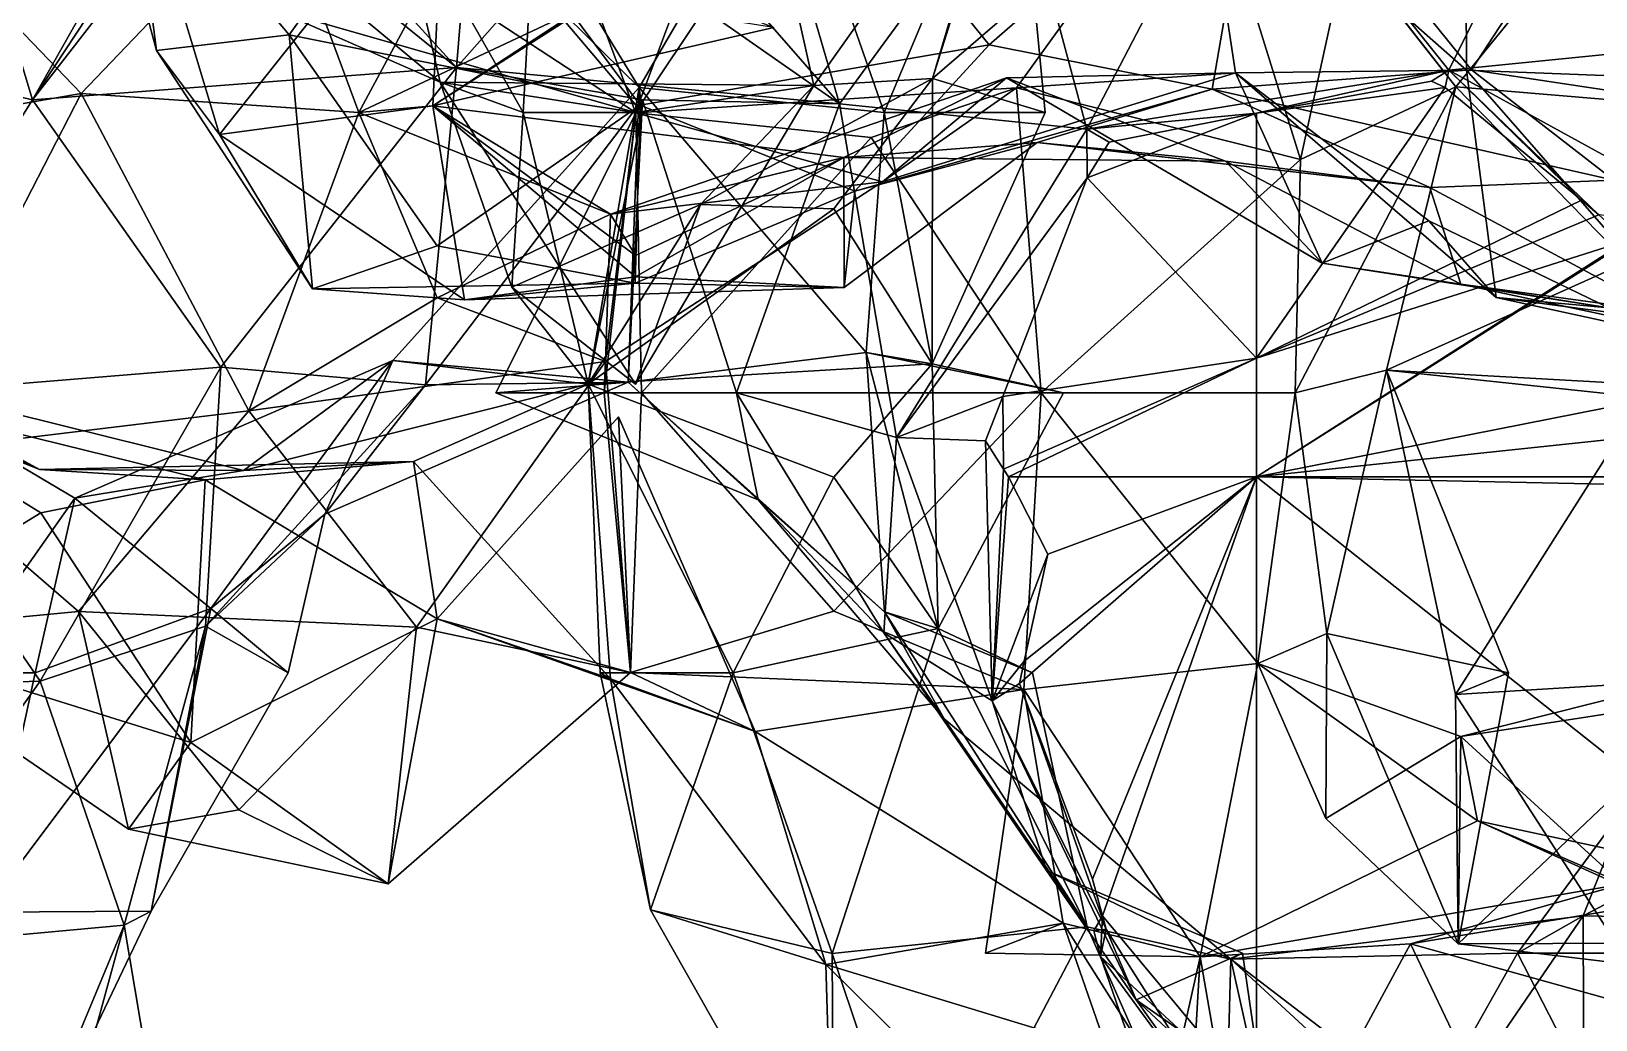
# Model space of a CAD drawing. Extents: x 290034 to 295698, y 4553723 to 4561693.
# Drawn here: x 294342.2 to 294441.6, y 4559116.5 to 4559179.3 of the extents above; entities that cross this region are included whole.
import ezdxf

# ---------------------------------------------------------------- set-up
doc = ezdxf.new("R2010")
doc.units = 0
doc.layers.add('Au_ppm_Pref_-_0_2', color=7, linetype='CONTINUOUS')

msp = doc.modelspace()

# ---------------------------------------------------------------- linework, layer by layer
at = {"layer": 'Au_ppm_Pref_-_0_2'}
for points in [[(294441.655, 4559195.844, 1922.17), (294432.217, 4559176.873, 1925.129), (294419.479, 4559192.826, 1922.326)], [(294432.217, 4559176.873, 1925.129), (294441.655, 4559195.844, 1922.17), (294446.412, 4559178.299, 1921.121)], [(294391.884, 4559175.899, 1883.461), (294387.875, 4559193.848, 1878.106), (294405.203, 4559194.711, 1883.494)], [(294399.418, 4559176.351, 1889.438), (294391.884, 4559175.899, 1883.461), (294405.203, 4559194.711, 1883.494)], [(294399.418, 4559176.351, 1889.438), (294405.203, 4559194.711, 1883.494), (294419.06, 4559193.281, 1888.729)], [(294345.755, 4559194.336, 1841.749), (294350.109, 4559178.126, 1847.13), (294358.549, 4559179.118, 1842.388)], [(294345.755, 4559194.336, 1841.749), (294348.338, 4559192.008, 1848.272), (294350.109, 4559178.126, 1847.13)], [(294345.755, 4559194.336, 1841.749), (294358.549, 4559179.118, 1842.388), (294367.875, 4559192.113, 1839.612)], [(294387.875, 4559193.848, 1878.106), (294380.551, 4559174.196, 1876.827), (294373.95, 4559192.008, 1874)], [(294391.884, 4559175.899, 1883.461), (294380.551, 4559174.196, 1876.827), (294387.875, 4559193.848, 1878.106)], [(294404.664, 4559194.058, 1894.531), (294390.175, 4559191.867, 1899.133), (294396.353, 4559174.19, 1896.153)], [(294392.278, 4559191.755, 1841.472), (294403.024, 4559178.481, 1843.907), (294420.252, 4559193.511, 1842.225)], [(294404.664, 4559194.058, 1894.531), (294396.353, 4559174.19, 1896.153), (294406.586, 4559174.19, 1894.645)], [(294406.586, 4559174.19, 1894.645), (294399.418, 4559176.351, 1889.438), (294404.664, 4559194.058, 1894.531)], [(294399.418, 4559176.351, 1889.438), (294419.06, 4559193.281, 1888.729), (294404.664, 4559194.058, 1894.531)], [(294403.024, 4559178.481, 1843.907), (294417.179, 4559175.669, 1847.659), (294420.252, 4559193.511, 1842.225)], [(294417.179, 4559175.669, 1847.659), (294433.658, 4559176.891, 1843.368), (294420.252, 4559193.511, 1842.225)], [(294420.252, 4559193.511, 1842.225), (294433.658, 4559176.891, 1843.368), (294442.908, 4559191.05, 1840.051)], [(294380.774, 4559175.773, 1900.557), (294370.283, 4559192.925, 1899.954), (294373.884, 4559182.577, 1894.645)], [(294390.175, 4559191.867, 1899.133), (294370.283, 4559192.925, 1899.954), (294380.774, 4559175.773, 1900.557)], [(294409.223, 4559173.118, 1923.967), (294404.703, 4559190.031, 1919.575), (294419.479, 4559192.826, 1922.326)], [(294409.223, 4559173.118, 1923.967), (294419.479, 4559192.826, 1922.326), (294432.217, 4559176.873, 1925.129)], [(294444.502, 4559190.384, 1889.354), (294419.06, 4559193.281, 1888.729), (294432.673, 4559175.819, 1888.249)], [(294432.673, 4559175.819, 1888.249), (294419.06, 4559193.281, 1888.729), (294425.755, 4559184.66, 1882.766)], [(294342.246, 4559174.995, 1916.584), (294327.56, 4559178.373, 1915.081), (294337.108, 4559192.008, 1915.125)], [(294342.246, 4559174.995, 1916.584), (294337.108, 4559192.008, 1915.125), (294351.888, 4559192.065, 1917.732)], [(294342.246, 4559174.995, 1916.584), (294351.888, 4559192.065, 1917.732), (294352.584, 4559190.706, 1917.899)], [(294350.109, 4559178.126, 1847.13), (294348.338, 4559192.008, 1848.272), (294354.124, 4559172.78, 1852.912)], [(294354.124, 4559172.78, 1852.912), (294348.338, 4559192.008, 1848.272), (294368.432, 4559190.833, 1852.605)], [(294358.549, 4559179.118, 1842.388), (294380.848, 4559174.651, 1841.16), (294367.875, 4559192.113, 1839.612)], [(294392.278, 4559191.755, 1841.472), (294367.875, 4559192.113, 1839.612), (294380.848, 4559174.651, 1841.16)], [(294380.551, 4559174.196, 1876.827), (294367.954, 4559182.452, 1873.641), (294373.95, 4559192.008, 1874)], [(294396.353, 4559174.19, 1896.153), (294390.175, 4559191.867, 1899.133), (294380.774, 4559175.773, 1900.557)], [(294403.024, 4559178.481, 1843.907), (294392.278, 4559191.755, 1841.472), (294380.848, 4559174.651, 1841.16)], [(294404.75, 4559175.745, 1877.139), (294422.802, 4559171.194, 1881.668), (294416.387, 4559191.851, 1877.038)], [(294404.75, 4559175.745, 1877.139), (294416.387, 4559191.851, 1877.038), (294418.682, 4559176.697, 1870.371)], [(294433.277, 4559192.008, 1881.669), (294433.351, 4559176.886, 1876.19), (294416.387, 4559191.851, 1877.038)], [(294425.755, 4559184.66, 1882.766), (294416.387, 4559191.851, 1877.038), (294422.802, 4559171.194, 1881.668)], [(294418.682, 4559176.697, 1870.371), (294416.387, 4559191.851, 1877.038), (294433.351, 4559176.886, 1876.19)], [(294433.277, 4559192.008, 1881.669), (294456.725, 4559192.314, 1882.46), (294445.885, 4559176.397, 1881.737)], [(294433.277, 4559192.008, 1881.669), (294445.885, 4559176.397, 1881.737), (294433.351, 4559176.886, 1876.19)], [(294330.841, 4559190.479, 1871.12), (294345.322, 4559175.389, 1869.503), (294357.718, 4559188.36, 1871.891)], [(294330.841, 4559190.479, 1871.12), (294330.985, 4559172.916, 1865.938), (294345.322, 4559175.389, 1869.503)], [(294353.636, 4559189.677, 1918.117), (294342.246, 4559174.995, 1916.584), (294352.584, 4559190.706, 1917.899)], [(294368.432, 4559190.833, 1852.605), (294367.666, 4559174.612, 1858.771), (294354.124, 4559172.78, 1852.912)], [(294380.553, 4559183.056, 1856.025), (294367.666, 4559174.612, 1858.771), (294368.432, 4559190.833, 1852.605)], [(294454.643, 4559173.976, 1887.673), (294444.502, 4559190.384, 1889.354), (294432.673, 4559175.819, 1888.249)], [(294433.658, 4559176.891, 1843.368), (294455.342, 4559173.639, 1840.759), (294442.908, 4559191.05, 1840.051)], [(294369.186, 4559177.055, 1918.027), (294342.246, 4559174.995, 1916.584), (294353.636, 4559189.677, 1918.117)], [(294365.287, 4559188.576, 1889.388), (294351.458, 4559189.979, 1883.057), (294368.13, 4559176.11, 1882.993)], [(294368.13, 4559176.11, 1882.993), (294351.458, 4559189.979, 1883.057), (294357.613, 4559180.736, 1877.944)], [(294357.588, 4559189.785, 1918.316), (294369.186, 4559177.055, 1918.027), (294353.636, 4559189.677, 1918.117)], [(294369.186, 4559177.055, 1918.027), (294357.588, 4559189.785, 1918.316), (294370, 4559187.102, 1919.415)], [(294389.109, 4559189.866, 1920.471), (294393.51, 4559174.736, 1917.962), (294382.799, 4559187.038, 1920.423)], [(294389.109, 4559189.866, 1920.471), (294404.703, 4559190.031, 1919.575), (294393.51, 4559174.736, 1917.962)], [(294409.223, 4559173.118, 1923.967), (294393.51, 4559174.736, 1917.962), (294404.703, 4559190.031, 1919.575)], [(294365.287, 4559188.576, 1889.388), (294373.407, 4559174.19, 1890.088), (294373.884, 4559182.577, 1894.645)], [(294365.287, 4559188.576, 1889.388), (294368.13, 4559176.11, 1882.993), (294373.407, 4559174.19, 1890.088)], [(294362.961, 4559174.19, 1865.818), (294357.718, 4559188.36, 1871.891), (294345.322, 4559175.389, 1869.503)], [(294357.718, 4559188.36, 1871.891), (294362.961, 4559174.19, 1865.818), (294370.399, 4559188.026, 1867.428)], [(294378.171, 4559181.32, 1863.695), (294370.399, 4559188.026, 1867.428), (294362.961, 4559174.19, 1865.818)], [(294377.203, 4559186.135, 1920.128), (294369.186, 4559177.055, 1918.027), (294370, 4559187.102, 1919.415)], [(294382.799, 4559187.038, 1920.423), (294393.51, 4559174.736, 1917.962), (294377.203, 4559186.135, 1920.128)], [(294393.51, 4559174.736, 1917.962), (294369.186, 4559177.055, 1918.027), (294377.203, 4559186.135, 1920.128)], [(294422.802, 4559171.194, 1881.668), (294432.673, 4559175.819, 1888.249), (294425.755, 4559184.66, 1882.766)], [(294380.551, 4559174.196, 1876.827), (294357.613, 4559180.736, 1877.944), (294367.954, 4559182.452, 1873.641)], [(294367.666, 4559174.612, 1858.771), (294380.553, 4559183.056, 1856.025), (294389.341, 4559179.581, 1859.009)], [(294380.966, 4559174.19, 1894.645), (294373.884, 4559182.577, 1894.645), (294373.407, 4559174.19, 1890.088)], [(294380.966, 4559174.19, 1894.645), (294380.774, 4559175.773, 1900.557), (294373.884, 4559182.577, 1894.645)], [(294368.13, 4559176.11, 1882.993), (294357.613, 4559180.736, 1877.944), (294380.551, 4559174.196, 1876.827)], [(294378.171, 4559181.32, 1863.695), (294362.961, 4559174.19, 1865.818), (294367.666, 4559174.612, 1858.771)], [(294378.171, 4559181.32, 1863.695), (294367.666, 4559174.612, 1858.771), (294389.341, 4559179.581, 1859.009)], [(294350.109, 4559178.126, 1847.13), (294360.024, 4559162.975, 1847.13), (294358.549, 4559179.118, 1842.388)], [(294360.024, 4559162.975, 1847.13), (294367.954, 4559165.707, 1844.302), (294358.549, 4559179.118, 1842.388)], [(294358.549, 4559179.118, 1842.388), (294367.954, 4559165.707, 1844.302), (294380.848, 4559174.651, 1841.16)], [(294394.48, 4559169.187, 1846.088), (294403.024, 4559178.481, 1843.907), (294380.848, 4559174.651, 1841.16)], [(294394.48, 4559169.187, 1846.088), (294417.179, 4559175.669, 1847.659), (294403.024, 4559178.481, 1843.907)], [(294342.246, 4559174.995, 1916.584), (294330.377, 4559156.043, 1918.417), (294327.56, 4559178.373, 1915.081)], [(294350.109, 4559178.126, 1847.13), (294354.124, 4559172.78, 1852.912), (294360.024, 4559162.975, 1847.13)], [(294446.412, 4559178.299, 1921.121), (294450.819, 4559166.653, 1924.341), (294432.217, 4559176.873, 1925.129)], [(294342.246, 4559174.995, 1916.584), (294369.186, 4559177.055, 1918.027), (294354.195, 4559158, 1917.312)], [(294369.186, 4559177.055, 1918.027), (294367.206, 4559156.866, 1912.195), (294354.195, 4559158, 1917.312)], [(294381, 4559174.984, 1912.447), (294367.206, 4559156.866, 1912.195), (294369.186, 4559177.055, 1918.027)], [(294381, 4559174.984, 1912.447), (294369.186, 4559177.055, 1918.027), (294393.51, 4559174.736, 1917.962)], [(294404.75, 4559175.745, 1877.139), (294418.682, 4559176.697, 1870.371), (294396.252, 4559169.776, 1870.985)], [(294396.252, 4559169.776, 1870.985), (294418.682, 4559176.697, 1870.371), (294404.114, 4559176.397, 1864.731)], [(294418.682, 4559176.697, 1870.371), (294424.173, 4559164.606, 1864.948), (294404.114, 4559176.397, 1864.731)], [(294409.223, 4559173.118, 1923.967), (294432.217, 4559176.873, 1925.129), (294420, 4559174.138, 1924.923)], [(294417.179, 4559175.669, 1847.659), (294442.711, 4559169.893, 1846.789), (294433.658, 4559176.891, 1843.368)], [(294418.682, 4559176.697, 1870.371), (294433.351, 4559176.886, 1876.19), (294435.226, 4559162.419, 1870.887)], [(294418.682, 4559176.697, 1870.371), (294430.95, 4559167.302, 1867.244), (294424.173, 4559164.606, 1864.948)], [(294418.682, 4559176.697, 1870.371), (294435.226, 4559162.419, 1870.887), (294430.95, 4559167.302, 1867.244)], [(294420, 4559174.138, 1924.923), (294432.217, 4559176.873, 1925.129), (294431.129, 4559176.168, 1925.368)], [(294432.217, 4559176.873, 1925.129), (294431.987, 4559175.775, 1925.474), (294431.129, 4559176.168, 1925.368)], [(294432.217, 4559176.873, 1925.129), (294440.652, 4559168.608, 1926.968), (294431.987, 4559175.775, 1925.474)], [(294432.217, 4559176.873, 1925.129), (294441.761, 4559167.69, 1927.16), (294440.652, 4559168.608, 1926.968)], [(294432.217, 4559176.873, 1925.129), (294450.819, 4559166.653, 1924.341), (294441.761, 4559167.69, 1927.16)], [(294445.885, 4559176.397, 1881.737), (294447.37, 4559160.841, 1876.024), (294433.351, 4559176.886, 1876.19)], [(294433.351, 4559176.886, 1876.19), (294447.37, 4559160.841, 1876.024), (294435.226, 4559162.419, 1870.887)], [(294433.658, 4559176.891, 1843.368), (294442.711, 4559169.893, 1846.789), (294455.342, 4559173.639, 1840.759)], [(294365.121, 4559158.418, 1899.991), (294380.091, 4559157.037, 1906.433), (294380.774, 4559175.773, 1900.557)], [(294380.774, 4559175.773, 1900.557), (294377.537, 4559156.915, 1893.798), (294365.121, 4559158.418, 1899.991)], [(294380.553, 4559156.91, 1882.945), (294372.692, 4559163.073, 1888.705), (294368.13, 4559176.11, 1882.993)], [(294380.553, 4559156.91, 1882.945), (294368.13, 4559176.11, 1882.993), (294391.884, 4559175.899, 1883.461)], [(294373.407, 4559174.19, 1890.088), (294368.13, 4559176.11, 1882.993), (294372.692, 4559163.073, 1888.705)], [(294391.884, 4559175.899, 1883.461), (294368.13, 4559176.11, 1882.993), (294380.551, 4559174.196, 1876.827)], [(294380.966, 4559174.19, 1894.645), (294377.537, 4559156.915, 1893.798), (294380.774, 4559175.773, 1900.557)], [(294378.952, 4559167.718, 1864.948), (294396.252, 4559169.776, 1870.985), (294404.114, 4559176.397, 1864.731)], [(294404.114, 4559176.397, 1864.731), (294393.795, 4559171.326, 1859.955), (294378.952, 4559167.718, 1864.948)], [(294395.197, 4559158.925, 1901.368), (294380.774, 4559175.773, 1900.557), (294380.091, 4559157.037, 1906.433)], [(294380.553, 4559156.91, 1882.945), (294391.884, 4559175.899, 1883.461), (294384.687, 4559168.344, 1888.705)], [(294380.565, 4559174.169, 1876.821), (294395.521, 4559172.591, 1881.116), (294404.75, 4559175.745, 1877.139)], [(294404.75, 4559175.745, 1877.139), (294396.252, 4559169.776, 1870.985), (294380.565, 4559174.169, 1876.821)], [(294396.353, 4559174.19, 1896.153), (294380.774, 4559175.773, 1900.557), (294395.197, 4559158.925, 1901.368)], [(294393.153, 4559168.059, 1892.601), (294384.687, 4559168.344, 1888.705), (294399.418, 4559176.351, 1889.438)], [(294399.418, 4559176.351, 1889.438), (294384.687, 4559168.344, 1888.705), (294391.884, 4559175.899, 1883.461)], [(294399.395, 4559158.205, 1895.242), (294393.153, 4559168.059, 1892.601), (294399.418, 4559176.351, 1889.438)], [(294404.114, 4559176.397, 1864.731), (294418.047, 4559171.082, 1858.926), (294393.795, 4559171.326, 1859.955)], [(294417.179, 4559175.669, 1847.659), (294394.48, 4559169.187, 1846.088), (294406.065, 4559172.286, 1852.965)], [(294404.75, 4559175.745, 1877.139), (294395.521, 4559172.591, 1881.116), (294406.321, 4559156.372, 1881.337)], [(294399.395, 4559158.205, 1895.242), (294399.418, 4559176.351, 1889.438), (294406.586, 4559174.19, 1894.645)], [(294404.114, 4559176.397, 1864.731), (294424.173, 4559164.606, 1864.948), (294418.047, 4559171.082, 1858.926)], [(294404.75, 4559175.745, 1877.139), (294406.321, 4559156.372, 1881.337), (294422.802, 4559171.194, 1881.668)], [(294406.065, 4559172.286, 1852.965), (294431.011, 4559169.415, 1852.895), (294417.179, 4559175.669, 1847.659)], [(294417.179, 4559175.669, 1847.659), (294431.011, 4559169.415, 1852.895), (294442.711, 4559169.893, 1846.789)], [(294420, 4559174.138, 1924.923), (294431.129, 4559176.168, 1925.368), (294431.987, 4559175.775, 1925.474)], [(294420, 4559158.563, 1926.968), (294420, 4559174.138, 1924.923), (294431.987, 4559175.775, 1925.474)], [(294440.652, 4559168.608, 1926.968), (294420, 4559158.563, 1926.968), (294431.987, 4559175.775, 1925.474)], [(294428.258, 4559157.794, 1894.355), (294432.673, 4559175.819, 1888.249), (294422.453, 4559156.372, 1888.232)], [(294432.673, 4559175.819, 1888.249), (294422.802, 4559171.194, 1881.668), (294422.453, 4559156.372, 1888.232)], [(294428.258, 4559157.794, 1894.355), (294443.549, 4559164.681, 1891.475), (294432.673, 4559175.819, 1888.249)], [(294454.643, 4559173.976, 1887.673), (294432.673, 4559175.819, 1888.249), (294443.549, 4559164.681, 1891.475)], [(294342.246, 4559174.995, 1916.584), (294354.195, 4559158, 1917.312), (294330.377, 4559156.043, 1918.417)], [(294330.985, 4559172.916, 1865.938), (294333.543, 4559152.5, 1869.477), (294345.322, 4559175.389, 1869.503)], [(294355.973, 4559155.228, 1869.565), (294345.322, 4559175.389, 1869.503), (294333.543, 4559152.5, 1869.477)], [(294362.961, 4559174.19, 1865.818), (294345.322, 4559175.389, 1869.503), (294355.973, 4559155.228, 1869.565)], [(294367.666, 4559174.612, 1858.771), (294369.678, 4559162.271, 1851.916), (294354.124, 4559172.78, 1852.912)], [(294362.961, 4559174.19, 1865.818), (294378.952, 4559167.718, 1864.948), (294367.666, 4559174.612, 1858.771)], [(294381, 4559174.984, 1912.447), (294380.091, 4559157.037, 1906.433), (294367.206, 4559156.866, 1912.195)], [(294378.952, 4559167.718, 1864.948), (294380.553, 4559165.086, 1861.913), (294367.666, 4559174.612, 1858.771)], [(294380.553, 4559165.086, 1861.913), (294393.795, 4559171.326, 1859.955), (294367.666, 4559174.612, 1858.771)], [(294369.678, 4559162.271, 1851.916), (294367.666, 4559174.612, 1858.771), (294380.553, 4559163.745, 1856.551)], [(294367.666, 4559174.612, 1858.771), (294393.795, 4559171.326, 1859.955), (294380.553, 4559163.745, 1856.551)], [(294380.529, 4559163.331, 1847.747), (294380.848, 4559174.651, 1841.16), (294367.954, 4559165.707, 1844.302)], [(294381, 4559174.984, 1912.447), (294386.976, 4559156.372, 1917.045), (294371.683, 4559156.372, 1912.463)], [(294381, 4559174.984, 1912.447), (294371.683, 4559156.372, 1912.463), (294380.091, 4559157.037, 1906.433)], [(294380.529, 4559163.331, 1847.747), (294394.48, 4559169.187, 1846.088), (294380.848, 4559174.651, 1841.16)], [(294381, 4559174.984, 1912.447), (294393.51, 4559174.736, 1917.962), (294386.976, 4559156.372, 1917.045)], [(294397.134, 4559153.53, 1924.084), (294386.976, 4559156.372, 1917.045), (294393.51, 4559174.736, 1917.962)], [(294409.223, 4559173.118, 1923.967), (294397.134, 4559153.53, 1924.084), (294393.51, 4559174.736, 1917.962)], [(294367.954, 4559162.397, 1866.956), (294362.961, 4559174.19, 1865.818), (294355.973, 4559155.228, 1869.565)], [(294362.961, 4559174.19, 1865.818), (294367.954, 4559162.397, 1866.956), (294378.952, 4559167.718, 1864.948)], [(294377.537, 4559156.915, 1893.798), (294373.407, 4559174.19, 1890.088), (294372.692, 4559163.073, 1888.705)], [(294380.966, 4559174.19, 1894.645), (294373.407, 4559174.19, 1890.088), (294377.537, 4559156.915, 1893.798)], [(294380.925, 4559156.372, 1882.591), (294380.565, 4559174.169, 1876.821), (294378.558, 4559156.372, 1876.827)], [(294378.558, 4559156.372, 1876.827), (294380.565, 4559174.169, 1876.821), (294378.645, 4559158.347, 1870.777)], [(294378.645, 4559158.347, 1870.777), (294380.565, 4559174.169, 1876.821), (294396.252, 4559169.776, 1870.985)], [(294380.925, 4559156.372, 1882.591), (294395.521, 4559172.591, 1881.116), (294380.565, 4559174.169, 1876.821)], [(294396.353, 4559174.19, 1896.153), (294395.197, 4559158.925, 1901.368), (294399.395, 4559158.205, 1895.242)], [(294406.586, 4559174.19, 1894.645), (294396.353, 4559174.19, 1896.153), (294399.395, 4559158.205, 1895.242)], [(294410.654, 4559172.296, 1924.627), (294409.223, 4559173.118, 1923.967), (294420, 4559174.138, 1924.923)], [(294420, 4559174.138, 1924.923), (294409.248, 4559170.039, 1924.842), (294410.654, 4559172.296, 1924.627)], [(294420, 4559158.563, 1926.968), (294409.248, 4559170.039, 1924.842), (294420, 4559174.138, 1924.923)], [(294369.678, 4559162.271, 1851.916), (294360.024, 4559162.975, 1847.13), (294354.124, 4559172.78, 1852.912)], [(294380.925, 4559156.372, 1882.591), (294406.321, 4559156.372, 1881.337), (294395.521, 4559172.591, 1881.116)], [(294409.223, 4559173.118, 1923.967), (294409.248, 4559170.039, 1924.842), (294397.134, 4559153.53, 1924.084)], [(294409.248, 4559170.039, 1924.842), (294409.223, 4559173.118, 1923.967), (294410.654, 4559172.296, 1924.627)], [(294393.8, 4559163.059, 1853.185), (294393.795, 4559171.326, 1859.955), (294406.065, 4559172.286, 1852.965)], [(294418.047, 4559171.082, 1858.926), (294406.065, 4559172.286, 1852.965), (294393.795, 4559171.326, 1859.955)], [(294393.8, 4559163.059, 1853.185), (294406.065, 4559172.286, 1852.965), (294394.48, 4559169.187, 1846.088)], [(294418.047, 4559171.082, 1858.926), (294431.011, 4559169.415, 1852.895), (294406.065, 4559172.286, 1852.965)], [(294380.553, 4559165.086, 1861.913), (294378.952, 4559167.718, 1864.948), (294393.795, 4559171.326, 1859.955)], [(294393.8, 4559163.059, 1853.185), (294380.553, 4559163.745, 1856.551), (294393.795, 4559171.326, 1859.955)], [(294422.453, 4559156.372, 1888.232), (294422.802, 4559171.194, 1881.668), (294406.321, 4559156.372, 1881.337)], [(294424.173, 4559164.606, 1864.948), (294432.994, 4559163.267, 1860.343), (294418.047, 4559171.082, 1858.926)], [(294432.994, 4559163.267, 1860.343), (294431.011, 4559169.415, 1852.895), (294418.047, 4559171.082, 1858.926)], [(294378.645, 4559158.347, 1870.777), (294396.252, 4559169.776, 1870.985), (294378.952, 4559167.718, 1864.948)], [(294397.134, 4559153.53, 1924.084), (294409.248, 4559170.039, 1924.842), (294403.887, 4559156.132, 1926.36)], [(294403.887, 4559156.132, 1926.36), (294409.248, 4559170.039, 1924.842), (294420, 4559158.563, 1926.968)], [(294445.728, 4559161.526, 1853.76), (294442.711, 4559169.893, 1846.789), (294431.011, 4559169.415, 1852.895)], [(294393.8, 4559163.059, 1853.185), (294394.48, 4559169.187, 1846.088), (294380.529, 4559163.331, 1847.747)], [(294440.652, 4559168.608, 1926.968), (294441.761, 4559167.69, 1927.16), (294420, 4559158.563, 1926.968)], [(294432.994, 4559163.267, 1860.343), (294445.728, 4559161.526, 1853.76), (294431.011, 4559169.415, 1852.895)], [(294378.952, 4559167.718, 1864.948), (294367.954, 4559162.397, 1866.956), (294378.645, 4559158.347, 1870.777)], [(294380.553, 4559156.91, 1882.945), (294384.687, 4559168.344, 1888.705), (294372.692, 4559163.073, 1888.705)], [(294377.537, 4559156.915, 1893.798), (294372.692, 4559163.073, 1888.705), (294384.687, 4559168.344, 1888.705)], [(294393.153, 4559168.059, 1892.601), (294377.537, 4559156.915, 1893.798), (294384.687, 4559168.344, 1888.705)], [(294393.153, 4559168.059, 1892.601), (294399.395, 4559158.205, 1895.242), (294377.537, 4559156.915, 1893.798)], [(294441.761, 4559167.69, 1927.16), (294443.566, 4559166.038, 1927.492), (294420, 4559158.563, 1926.968)], [(294442.388, 4559161.763, 1864.764), (294424.173, 4559164.606, 1864.948), (294430.95, 4559167.302, 1867.244)], [(294442.388, 4559161.763, 1864.764), (294430.95, 4559167.302, 1867.244), (294435.226, 4559162.419, 1870.887)], [(294380.529, 4559163.331, 1847.747), (294367.954, 4559165.707, 1844.302), (294360.024, 4559162.975, 1847.13)], [(294443.566, 4559166.038, 1927.492), (294420, 4559151.021, 1927.959), (294420, 4559158.563, 1926.968)], [(294443.631, 4559165.977, 1927.504), (294420, 4559151.021, 1927.959), (294443.566, 4559166.038, 1927.492)], [(294452.278, 4559157.406, 1929.192), (294420, 4559151.021, 1927.959), (294443.631, 4559165.977, 1927.504)], [(294424.173, 4559164.606, 1864.948), (294442.388, 4559161.763, 1864.764), (294432.994, 4559163.267, 1860.343)], [(294428.258, 4559157.794, 1894.355), (294456.336, 4559156.238, 1894.549), (294443.549, 4559164.681, 1891.475)], [(294393.8, 4559163.059, 1853.185), (294369.678, 4559162.271, 1851.916), (294380.553, 4559163.745, 1856.551)], [(294369.678, 4559162.271, 1851.916), (294380.529, 4559163.331, 1847.747), (294360.024, 4559162.975, 1847.13)], [(294393.8, 4559163.059, 1853.185), (294380.529, 4559163.331, 1847.747), (294369.678, 4559162.271, 1851.916)], [(294458.176, 4559157.889, 1859.13), (294432.994, 4559163.267, 1860.343), (294442.388, 4559161.763, 1864.764)], [(294458.176, 4559157.889, 1859.13), (294445.728, 4559161.526, 1853.76), (294432.994, 4559163.267, 1860.343)], [(294378.645, 4559158.347, 1870.777), (294367.954, 4559162.397, 1866.956), (294355.973, 4559155.228, 1869.565)], [(294456.735, 4559157.745, 1871.058), (294435.226, 4559162.419, 1870.887), (294447.37, 4559160.841, 1876.024)], [(294456.735, 4559157.745, 1871.058), (294442.388, 4559161.763, 1864.764), (294435.226, 4559162.419, 1870.887)], [(294332.068, 4559157.282, 1894.727), (294342.678, 4559151.494, 1888.516), (294322.949, 4559160.719, 1887.82)], [(294322.949, 4559160.719, 1887.82), (294342.678, 4559151.494, 1888.516), (294330.239, 4559156.485, 1882.754)], [(294396.368, 4559142.441, 1908.124), (294395.197, 4559158.925, 1901.368), (294380.091, 4559157.037, 1906.433)], [(294396.368, 4559142.441, 1908.124), (294399.777, 4559141.373, 1901.327), (294395.197, 4559158.925, 1901.368)], [(294395.197, 4559158.925, 1901.368), (294399.777, 4559141.373, 1901.327), (294407.736, 4559156.372, 1900.584)], [(294399.395, 4559158.205, 1895.242), (294395.197, 4559158.925, 1901.368), (294407.736, 4559156.372, 1900.584)], [(294403.939, 4559151.519, 1926.968), (294403.887, 4559156.132, 1926.36), (294420, 4559158.563, 1926.968)], [(294403.939, 4559151.519, 1926.968), (294420, 4559158.563, 1926.968), (294404.257, 4559151.021, 1927.052)], [(294420, 4559151.021, 1927.959), (294404.257, 4559151.021, 1927.052), (294420, 4559158.563, 1926.968)], [(294342.721, 4559138.032, 1918.119), (294330.377, 4559156.043, 1918.417), (294354.195, 4559158, 1917.312)], [(294353.224, 4559141.536, 1911.393), (294342.721, 4559138.032, 1918.119), (294354.195, 4559158, 1917.312)], [(294344.929, 4559149.675, 1899.376), (294353.577, 4559142.651, 1902.787), (294365.121, 4559158.418, 1899.991)], [(294365.121, 4559158.418, 1899.991), (294355.647, 4559151.434, 1894.461), (294344.929, 4559149.675, 1899.376)], [(294367.206, 4559156.866, 1912.195), (294353.224, 4559141.536, 1911.393), (294354.195, 4559158, 1917.312)], [(294360.821, 4559148.641, 1906.523), (294365.121, 4559158.418, 1899.991), (294353.577, 4559142.651, 1902.787)], [(294365.121, 4559158.418, 1899.991), (294377.537, 4559156.915, 1893.798), (294355.647, 4559151.434, 1894.461)], [(294355.973, 4559155.228, 1869.565), (294366.642, 4559141.475, 1872.48), (294378.645, 4559158.347, 1870.777)], [(294360.821, 4559148.641, 1906.523), (294380.091, 4559157.037, 1906.433), (294365.121, 4559158.418, 1899.991)], [(294366.642, 4559141.475, 1872.48), (294380.234, 4559138.586, 1876.605), (294378.645, 4559158.347, 1870.777)], [(294377.537, 4559156.915, 1893.798), (294399.395, 4559158.205, 1895.242), (294393.153, 4559151.006, 1898.795)], [(294378.558, 4559156.372, 1876.827), (294378.645, 4559158.347, 1870.777), (294380.234, 4559138.586, 1876.605)], [(294399.395, 4559158.205, 1895.242), (294399.777, 4559141.373, 1901.327), (294393.153, 4559151.006, 1898.795)], [(294399.395, 4559158.205, 1895.242), (294407.736, 4559156.372, 1900.584), (294399.777, 4559141.373, 1901.327)], [(294428.258, 4559157.794, 1894.355), (294422.453, 4559156.372, 1888.232), (294424.477, 4559141.067, 1889.458)], [(294428.258, 4559157.794, 1894.355), (294424.477, 4559141.067, 1889.458), (294436.008, 4559138.554, 1894.645)], [(294428.258, 4559157.794, 1894.355), (294436.008, 4559138.554, 1894.645), (294432.645, 4559137.193, 1900.399)], [(294428.258, 4559157.794, 1894.355), (294444.611, 4559156.066, 1900.256), (294456.336, 4559156.238, 1894.549)], [(294432.645, 4559137.193, 1900.399), (294444.611, 4559156.066, 1900.256), (294428.258, 4559157.794, 1894.355)], [(294337.11, 4559138.554, 1897.306), (294344.929, 4559149.675, 1899.376), (294332.068, 4559157.282, 1894.727)], [(294344.929, 4559149.675, 1899.376), (294355.647, 4559151.434, 1894.461), (294332.068, 4559157.282, 1894.727)], [(294355.647, 4559151.434, 1894.461), (294342.678, 4559151.494, 1888.516), (294332.068, 4559157.282, 1894.727)], [(294367.206, 4559156.866, 1912.195), (294360.821, 4559148.641, 1906.523), (294353.224, 4559141.536, 1911.393)], [(294377.537, 4559156.915, 1893.798), (294366.45, 4559152.008, 1889.451), (294355.647, 4559151.434, 1894.461)], [(294367.206, 4559156.866, 1912.195), (294380.091, 4559157.037, 1906.433), (294360.821, 4559148.641, 1906.523)], [(294377.537, 4559156.915, 1893.798), (294378.962, 4559138.18, 1888.981), (294366.45, 4559152.008, 1889.451)], [(294371.683, 4559156.372, 1912.463), (294388.342, 4559149.569, 1912.463), (294380.091, 4559157.037, 1906.433)], [(294393.153, 4559151.006, 1898.795), (294386.76, 4559138.554, 1897.658), (294377.537, 4559156.915, 1893.798)], [(294386.76, 4559138.554, 1897.658), (294378.313, 4559138.554, 1894.645), (294377.537, 4559156.915, 1893.798)], [(294377.537, 4559156.915, 1893.798), (294378.313, 4559138.554, 1894.645), (294378.962, 4559138.18, 1888.981)], [(294396.368, 4559142.441, 1908.124), (294380.091, 4559157.037, 1906.433), (294388.342, 4559149.569, 1912.463)], [(294453.894, 4559154.597, 1929.667), (294420, 4559151.021, 1927.959), (294452.278, 4559157.406, 1929.192)], [(294317.556, 4559137.275, 1917.667), (294330.377, 4559156.043, 1918.417), (294342.721, 4559138.032, 1918.119)], [(294330.199, 4559141.045, 1876.292), (294330.239, 4559156.485, 1882.754), (294342.756, 4559148.724, 1879.376)], [(294342.678, 4559151.494, 1888.516), (294353.207, 4559150.827, 1883.602), (294330.239, 4559156.485, 1882.754)], [(294330.239, 4559156.485, 1882.754), (294353.207, 4559150.827, 1883.602), (294342.756, 4559148.724, 1879.376)], [(294386.976, 4559156.372, 1917.045), (294388.342, 4559149.569, 1912.463), (294371.683, 4559156.372, 1912.463)], [(294380.925, 4559156.372, 1882.591), (294378.558, 4559156.372, 1876.827), (294380.234, 4559138.586, 1876.605)], [(294380.925, 4559156.372, 1882.591), (294380.234, 4559138.586, 1876.605), (294393.153, 4559142.476, 1881.459)], [(294380.925, 4559156.372, 1882.591), (294393.153, 4559142.476, 1881.459), (294406.321, 4559156.372, 1881.337)], [(294396.338, 4559141.112, 1917.154), (294386.976, 4559156.372, 1917.045), (294397.134, 4559153.53, 1924.084)], [(294396.338, 4559141.112, 1917.154), (294388.342, 4559149.569, 1912.463), (294386.976, 4559156.372, 1917.045)], [(294406.321, 4559156.372, 1881.337), (294393.153, 4559142.476, 1881.459), (294405.227, 4559137.496, 1876.854)], [(294397.134, 4559153.53, 1924.084), (294403.887, 4559156.132, 1926.36), (294402.798, 4559153.307, 1926.668)], [(294403.939, 4559151.519, 1926.968), (294402.798, 4559153.307, 1926.668), (294403.887, 4559156.132, 1926.36)], [(294406.321, 4559156.372, 1881.337), (294405.227, 4559137.496, 1876.854), (294420.092, 4559139.154, 1883.028)], [(294422.453, 4559156.372, 1888.232), (294406.321, 4559156.372, 1881.337), (294420.092, 4559139.154, 1883.028)], [(294424.477, 4559141.067, 1889.458), (294422.453, 4559156.372, 1888.232), (294420.092, 4559139.154, 1883.028)], [(294455.086, 4559138.554, 1901.82), (294444.611, 4559156.066, 1900.256), (294432.645, 4559137.193, 1900.399)], [(294355.973, 4559155.228, 1869.565), (294333.543, 4559152.5, 1869.477), (294345.168, 4559142.462, 1873.327)], [(294366.642, 4559141.475, 1872.48), (294355.973, 4559155.228, 1869.565), (294345.168, 4559142.462, 1873.327)], [(294379.468, 4559154.838, 1882.766), (294367.956, 4559141.998, 1883.184), (294388.149, 4559134.826, 1882.035)], [(294379.468, 4559154.838, 1882.766), (294380.234, 4559138.586, 1876.605), (294367.956, 4559141.998, 1883.184)], [(294379.468, 4559154.838, 1882.766), (294388.149, 4559134.826, 1882.035), (294380.234, 4559138.586, 1876.605)], [(294456.692, 4559151.021, 1930.319), (294420, 4559151.021, 1927.959), (294453.894, 4559154.597, 1929.667)], [(294403.213, 4559136.782, 1924.77), (294396.338, 4559141.112, 1917.154), (294397.134, 4559153.53, 1924.084)], [(294397.134, 4559153.53, 1924.084), (294402.798, 4559153.307, 1926.668), (294403.213, 4559136.782, 1924.77)], [(294403.213, 4559136.782, 1924.77), (294402.798, 4559153.307, 1926.668), (294403.939, 4559151.519, 1926.968)], [(294330.199, 4559141.045, 1876.292), (294345.168, 4559142.462, 1873.327), (294333.543, 4559152.5, 1869.477)], [(294355.647, 4559151.434, 1894.461), (294366.45, 4559152.008, 1889.451), (294342.678, 4559151.494, 1888.516)], [(294366.45, 4559152.008, 1889.451), (294353.207, 4559150.827, 1883.602), (294342.678, 4559151.494, 1888.516)], [(294353.207, 4559150.827, 1883.602), (294366.45, 4559152.008, 1889.451), (294367.956, 4559141.998, 1883.184)], [(294366.45, 4559152.008, 1889.451), (294378.962, 4559138.18, 1888.981), (294367.956, 4559141.998, 1883.184)], [(294353.207, 4559150.827, 1883.602), (294352.291, 4559134.14, 1879.742), (294342.756, 4559148.724, 1879.376)], [(294367.956, 4559141.998, 1883.184), (294352.291, 4559134.14, 1879.742), (294353.207, 4559150.827, 1883.602)], [(294393.153, 4559151.006, 1898.795), (294399.777, 4559141.373, 1901.327), (294386.76, 4559138.554, 1897.658)], [(294403.213, 4559136.782, 1924.77), (294403.939, 4559151.519, 1926.968), (294404.257, 4559151.021, 1927.052)], [(294404.257, 4559151.021, 1927.052), (294406.755, 4559146.111, 1927.583), (294403.213, 4559136.782, 1924.77)], [(294420, 4559151.021, 1927.959), (294406.755, 4559146.111, 1927.583), (294404.257, 4559151.021, 1927.052)], [(294405.236, 4559139.302, 1928.033), (294420, 4559151.021, 1927.959), (294404.938, 4559137.877, 1928.175)], [(294404.938, 4559137.877, 1928.175), (294420, 4559151.021, 1927.959), (294409.582, 4559125.439, 1930.054)], [(294420, 4559151.021, 1927.959), (294405.236, 4559139.302, 1928.033), (294406.755, 4559146.111, 1927.583)], [(294409.582, 4559125.439, 1930.054), (294420, 4559151.021, 1927.959), (294410.226, 4559123.12, 1930.385)], [(294410.226, 4559123.12, 1930.385), (294420, 4559151.021, 1927.959), (294420, 4559111.336, 1932.642)], [(294456.692, 4559151.021, 1930.319), (294457.341, 4559150.24, 1930.427), (294420, 4559151.021, 1927.959)], [(294457.341, 4559150.24, 1930.427), (294470, 4559111.336, 1934.498), (294420, 4559151.021, 1927.959)], [(294470, 4559111.336, 1934.498), (294420, 4559111.336, 1932.642), (294420, 4559151.021, 1927.959)], [(294337.11, 4559138.554, 1897.306), (294342.406, 4559138.554, 1900.584), (294344.929, 4559149.675, 1899.376)], [(294353.577, 4559142.651, 1902.787), (294344.929, 4559149.675, 1899.376), (294342.406, 4559138.554, 1900.584)], [(294330.199, 4559141.045, 1876.292), (294342.756, 4559148.724, 1879.376), (294352.291, 4559134.14, 1879.742)], [(294360.821, 4559148.641, 1906.523), (294358.481, 4559138.554, 1906.523), (294353.224, 4559141.536, 1911.393)], [(294358.481, 4559138.554, 1906.523), (294360.821, 4559148.641, 1906.523), (294353.577, 4559142.651, 1902.787)], [(294396.338, 4559141.112, 1917.154), (294400.169, 4559135.646, 1912.463), (294388.342, 4559149.569, 1912.463)], [(294396.368, 4559142.441, 1908.124), (294388.342, 4559149.569, 1912.463), (294400.169, 4559135.646, 1912.463)], [(294403.213, 4559136.782, 1924.77), (294406.755, 4559146.111, 1927.583), (294405.236, 4559139.302, 1928.033)], [(294330.199, 4559141.045, 1876.292), (294348.34, 4559128.634, 1876.827), (294345.168, 4559142.462, 1873.327)], [(294349.771, 4559123.419, 1906.523), (294353.577, 4559142.651, 1902.787), (294339.1, 4559123.352, 1901.151)], [(294339.1, 4559123.352, 1901.151), (294353.577, 4559142.651, 1902.787), (294342.406, 4559138.554, 1900.584)], [(294366.642, 4559141.475, 1872.48), (294345.168, 4559142.462, 1873.327), (294355.355, 4559129.848, 1873.925)], [(294348.34, 4559128.634, 1876.827), (294355.355, 4559129.848, 1873.925), (294345.168, 4559142.462, 1873.327)], [(294358.481, 4559138.554, 1906.523), (294353.577, 4559142.651, 1902.787), (294349.771, 4559123.419, 1906.523)], [(294367.956, 4559141.998, 1883.184), (294364.828, 4559125.158, 1876.827), (294352.291, 4559134.14, 1879.742)], [(294367.956, 4559141.998, 1883.184), (294380.234, 4559138.586, 1876.605), (294364.828, 4559125.158, 1876.827)], [(294367.956, 4559141.998, 1883.184), (294378.962, 4559138.18, 1888.981), (294388.149, 4559134.826, 1882.035)], [(294393.153, 4559142.476, 1881.459), (294380.234, 4559138.586, 1876.605), (294405.227, 4559137.496, 1876.854)], [(294396.368, 4559142.441, 1908.124), (294400.169, 4559135.646, 1912.463), (294409.254, 4559122.417, 1905.503)], [(294405.771, 4559138.554, 1906.523), (294396.368, 4559142.441, 1908.124), (294409.254, 4559122.417, 1905.503)], [(294405.771, 4559138.554, 1906.523), (294399.777, 4559141.373, 1901.327), (294396.368, 4559142.441, 1908.124)], [(294330.199, 4559141.045, 1876.292), (294352.291, 4559134.14, 1879.742), (294348.34, 4559128.634, 1876.827)], [(294353.224, 4559141.536, 1911.393), (294348.056, 4559122.521, 1912.477), (294342.721, 4559138.032, 1918.119)], [(294353.224, 4559141.536, 1911.393), (294349.771, 4559123.419, 1906.523), (294348.056, 4559122.521, 1912.477)], [(294358.481, 4559138.554, 1906.523), (294349.771, 4559123.419, 1906.523), (294353.224, 4559141.536, 1911.393)], [(294366.642, 4559141.475, 1872.48), (294355.355, 4559129.848, 1873.925), (294364.828, 4559125.158, 1876.827)], [(294366.642, 4559141.475, 1872.48), (294364.828, 4559125.158, 1876.827), (294380.234, 4559138.586, 1876.605)], [(294393.038, 4559120.725, 1900.565), (294386.76, 4559138.554, 1897.658), (294399.777, 4559141.373, 1901.327)], [(294399.777, 4559141.373, 1901.327), (294409.254, 4559122.417, 1905.503), (294393.038, 4559120.725, 1900.565)], [(294396.338, 4559141.112, 1917.154), (294403.213, 4559136.782, 1924.77), (294406.673, 4559126.006, 1917.079)], [(294396.338, 4559141.112, 1917.154), (294406.673, 4559126.006, 1917.079), (294400.169, 4559135.646, 1912.463)], [(294399.777, 4559141.373, 1901.327), (294405.771, 4559138.554, 1906.523), (294409.254, 4559122.417, 1905.503)], [(294424.477, 4559141.067, 1889.458), (294420.092, 4559139.154, 1883.028), (294424.408, 4559129.302, 1888.705)], [(294424.477, 4559141.067, 1889.458), (294424.408, 4559129.302, 1888.705), (294432.826, 4559121.325, 1895.333)], [(294436.008, 4559138.554, 1894.645), (294424.477, 4559141.067, 1889.458), (294432.826, 4559121.325, 1895.333)], [(294404.938, 4559137.877, 1928.175), (294403.213, 4559136.782, 1924.77), (294405.236, 4559139.302, 1928.033)], [(294420.092, 4559139.154, 1883.028), (294405.227, 4559137.496, 1876.854), (294416.426, 4559120.503, 1875.997)], [(294420.092, 4559139.154, 1883.028), (294416.426, 4559120.503, 1875.997), (294434.057, 4559129.159, 1881.423)], [(294424.408, 4559129.302, 1888.705), (294420.092, 4559139.154, 1883.028), (294432.997, 4559134.51, 1888.322)], [(294432.997, 4559134.51, 1888.322), (294420.092, 4559139.154, 1883.028), (294434.057, 4559129.159, 1881.423)], [(294432.997, 4559134.51, 1888.322), (294452.744, 4559139.501, 1888.468), (294449.409, 4559137.064, 1893.177)], [(294432.997, 4559134.51, 1888.322), (294443.549, 4559124.843, 1887.336), (294452.744, 4559139.501, 1888.468)], [(294317.556, 4559137.275, 1917.667), (294342.721, 4559138.032, 1918.119), (294330.538, 4559120.919, 1917.25)], [(294342.721, 4559138.032, 1918.119), (294348.056, 4559122.521, 1912.477), (294330.538, 4559120.919, 1917.25)], [(294337.11, 4559138.554, 1897.306), (294339.1, 4559123.352, 1901.151), (294342.406, 4559138.554, 1900.584)], [(294386.76, 4559138.554, 1897.658), (294381.5, 4559123.487, 1893.877), (294378.313, 4559138.554, 1894.645)], [(294378.962, 4559138.18, 1888.981), (294378.313, 4559138.554, 1894.645), (294381.5, 4559123.487, 1893.877)], [(294381.5, 4559123.487, 1893.877), (294392.649, 4559120.017, 1888.593), (294378.962, 4559138.18, 1888.981)], [(294392.649, 4559120.017, 1888.593), (294388.149, 4559134.826, 1882.035), (294378.962, 4559138.18, 1888.981)], [(294388.149, 4559134.826, 1882.035), (294405.227, 4559137.496, 1876.854), (294380.234, 4559138.586, 1876.605)], [(294386.76, 4559138.554, 1897.658), (294393.038, 4559120.725, 1900.565), (294381.5, 4559123.487, 1893.877)], [(294410.448, 4559122.262, 1930), (294403.213, 4559136.782, 1924.77), (294404.938, 4559137.877, 1928.175)], [(294410.448, 4559122.262, 1930), (294404.938, 4559137.877, 1928.175), (294409.582, 4559125.439, 1930.054)], [(294443.737, 4559120.02, 1900.338), (294455.086, 4559138.554, 1901.82), (294432.645, 4559137.193, 1900.399)], [(294436.008, 4559138.554, 1894.645), (294432.826, 4559121.325, 1895.333), (294432.645, 4559137.193, 1900.399)], [(294407.713, 4559122.644, 1883.033), (294405.227, 4559137.496, 1876.854), (294388.149, 4559134.826, 1882.035)], [(294407.713, 4559122.644, 1883.033), (294402.792, 4559120.736, 1876.827), (294405.227, 4559137.496, 1876.854)], [(294416.426, 4559120.503, 1875.997), (294405.227, 4559137.496, 1876.854), (294402.792, 4559120.736, 1876.827)], [(294412.361, 4559117.769, 1923.522), (294403.213, 4559136.782, 1924.77), (294410.448, 4559122.262, 1930)], [(294403.213, 4559136.782, 1924.77), (294412.361, 4559117.769, 1923.522), (294406.673, 4559126.006, 1917.079)], [(294432.645, 4559137.193, 1900.399), (294432.826, 4559121.325, 1895.333), (294443.737, 4559120.02, 1900.338)], [(294432.997, 4559134.51, 1888.322), (294449.409, 4559137.064, 1893.177), (294432.826, 4559121.325, 1895.333)], [(294432.826, 4559121.325, 1895.333), (294449.409, 4559137.064, 1893.177), (294456.869, 4559121.423, 1895.401)], [(294388.149, 4559134.826, 1882.035), (294392.649, 4559120.017, 1888.593), (294407.713, 4559122.644, 1883.033)], [(294400.169, 4559135.646, 1912.463), (294406.673, 4559126.006, 1917.079), (294418.38, 4559120.361, 1912.486)], [(294409.254, 4559122.417, 1905.503), (294400.169, 4559135.646, 1912.463), (294418.38, 4559120.361, 1912.486)], [(294364.828, 4559125.158, 1876.827), (294348.34, 4559128.634, 1876.827), (294352.291, 4559134.14, 1879.742)], [(294432.997, 4559134.51, 1888.322), (294432.826, 4559121.325, 1895.333), (294424.408, 4559129.302, 1888.705)], [(294432.997, 4559134.51, 1888.322), (294434.057, 4559129.159, 1881.423), (294443.549, 4559124.843, 1887.336)], [(294440.76, 4559123.119, 1913.665), (294452.255, 4559122.895, 1919.432), (294455.909, 4559131.05, 1912.422)], [(294455.909, 4559131.05, 1912.422), (294443.549, 4559130.208, 1909.305), (294440.76, 4559123.119, 1913.665)], [(294348.34, 4559128.634, 1876.827), (294364.828, 4559125.158, 1876.827), (294355.355, 4559129.848, 1873.925)], [(294440.76, 4559123.119, 1913.665), (294443.549, 4559130.208, 1909.305), (294436.588, 4559120.736, 1909.181)], [(294443.549, 4559130.208, 1909.305), (294444.494, 4559120.736, 1906.523), (294436.588, 4559120.736, 1909.181)], [(294434.057, 4559129.159, 1881.423), (294416.426, 4559120.503, 1875.997), (294443.316, 4559125.154, 1877.047)], [(294434.057, 4559129.159, 1881.423), (294454.413, 4559124.777, 1882.237), (294443.549, 4559124.843, 1887.336)], [(294434.057, 4559129.159, 1881.423), (294443.316, 4559125.154, 1877.047), (294454.413, 4559124.777, 1882.237)], [(294406.673, 4559126.006, 1917.079), (294412.361, 4559117.769, 1923.522), (294419.112, 4559120.736, 1918.402)], [(294406.673, 4559126.006, 1917.079), (294419.112, 4559120.736, 1918.402), (294418.38, 4559120.361, 1912.486)], [(294410.226, 4559123.12, 1930.385), (294410.448, 4559122.262, 1930), (294409.582, 4559125.439, 1930.054)], [(294416.426, 4559120.503, 1875.997), (294429.791, 4559121.342, 1870.368), (294443.316, 4559125.154, 1877.047)], [(294443.316, 4559125.154, 1877.047), (294429.791, 4559121.342, 1870.368), (294455.097, 4559125.525, 1870.98)], [(294446.003, 4559116.812, 1867.413), (294455.097, 4559125.525, 1870.98), (294429.791, 4559121.342, 1870.368)], [(294349.771, 4559123.419, 1906.523), (294339.1, 4559123.352, 1901.151), (294339.364, 4559101.632, 1907.455)], [(294348.056, 4559122.521, 1912.477), (294349.771, 4559123.419, 1906.523), (294339.364, 4559101.632, 1907.455)], [(294393.038, 4559120.725, 1900.565), (294393.146, 4559102.919, 1894.643), (294381.5, 4559123.487, 1893.877)], [(294393.146, 4559102.919, 1894.643), (294392.649, 4559120.017, 1888.593), (294381.5, 4559123.487, 1893.877)], [(294409.675, 4559122.152, 1930.451), (294410.226, 4559123.12, 1930.385), (294410.091, 4559120.519, 1930.68)], [(294410.448, 4559122.262, 1930), (294410.226, 4559123.12, 1930.385), (294409.675, 4559122.152, 1930.451)], [(294410.226, 4559123.12, 1930.385), (294420, 4559111.336, 1932.642), (294410.091, 4559120.519, 1930.68)], [(294440.76, 4559123.119, 1913.665), (294418.38, 4559120.361, 1912.486), (294430.95, 4559108.767, 1914.412)], [(294440.76, 4559123.119, 1913.665), (294436.588, 4559120.736, 1909.181), (294418.38, 4559120.361, 1912.486)], [(294440.76, 4559123.119, 1913.665), (294430.95, 4559108.767, 1914.412), (294440.798, 4559110.454, 1919.617)], [(294440.76, 4559123.119, 1913.665), (294440.798, 4559110.454, 1919.617), (294452.255, 4559122.895, 1919.432)], [(294456.246, 4559103.426, 1924.737), (294452.255, 4559122.895, 1919.432), (294440.798, 4559110.454, 1919.617)], [(294342.756, 4559103.15, 1918.325), (294330.538, 4559120.919, 1917.25), (294348.056, 4559122.521, 1912.477)], [(294348.056, 4559122.521, 1912.477), (294339.364, 4559101.632, 1907.455), (294350.118, 4559110.324, 1912.463)], [(294350.118, 4559110.324, 1912.463), (294342.756, 4559103.15, 1918.325), (294348.056, 4559122.521, 1912.477)], [(294413.385, 4559113.713, 1888.705), (294407.713, 4559122.644, 1883.033), (294392.649, 4559120.017, 1888.593)], [(294409.254, 4559122.417, 1905.503), (294398.992, 4559102.918, 1901.67), (294393.038, 4559120.725, 1900.565)], [(294409.254, 4559122.417, 1905.503), (294417.89, 4559102.769, 1906.955), (294398.992, 4559102.918, 1901.67)], [(294407.713, 4559122.644, 1883.033), (294416.426, 4559120.503, 1875.997), (294402.792, 4559120.736, 1876.827)], [(294413.385, 4559113.713, 1888.705), (294415.283, 4559100.863, 1883.294), (294407.713, 4559122.644, 1883.033)], [(294407.713, 4559122.644, 1883.033), (294415.283, 4559100.863, 1883.294), (294416.426, 4559120.503, 1875.997)], [(294409.254, 4559122.417, 1905.503), (294418.38, 4559120.361, 1912.486), (294417.89, 4559102.769, 1906.955)], [(294410.448, 4559122.262, 1930), (294409.675, 4559122.152, 1930.451), (294410.091, 4559120.519, 1930.68)], [(294420.835, 4559105.856, 1930.381), (294410.448, 4559122.262, 1930), (294410.091, 4559120.519, 1930.68)], [(294420.835, 4559105.856, 1930.381), (294412.361, 4559117.769, 1923.522), (294410.448, 4559122.262, 1930)], [(294329.935, 4559101.045, 1912.072), (294330.538, 4559120.919, 1917.25), (294342.756, 4559103.15, 1918.325)], [(294419.565, 4559102.405, 1871.109), (294429.791, 4559121.342, 1870.368), (294416.426, 4559120.503, 1875.997)], [(294419.565, 4559102.405, 1871.109), (294440.403, 4559099.089, 1868.128), (294429.791, 4559121.342, 1870.368)], [(294446.003, 4559116.812, 1867.413), (294429.791, 4559121.342, 1870.368), (294440.403, 4559099.089, 1868.128)], [(294456.869, 4559121.423, 1895.401), (294443.737, 4559120.02, 1900.338), (294432.826, 4559121.325, 1895.333)], [(294392.649, 4559120.017, 1888.593), (294393.146, 4559102.919, 1894.643), (294405.752, 4559107.055, 1890.084)], [(294392.649, 4559120.017, 1888.593), (294405.752, 4559107.055, 1890.084), (294413.385, 4559113.713, 1888.705)], [(294393.038, 4559120.725, 1900.565), (294398.992, 4559102.918, 1901.67), (294393.146, 4559102.919, 1894.643)], [(294410.091, 4559120.519, 1930.68), (294420, 4559111.336, 1932.642), (294413.275, 4559111.336, 1932.046)], [(294420.835, 4559105.856, 1930.381), (294410.091, 4559120.519, 1930.68), (294413.275, 4559111.336, 1932.046)], [(294419.112, 4559120.736, 1918.402), (294412.361, 4559117.769, 1923.522), (294420.682, 4559109.996, 1919.662)], [(294419.565, 4559102.405, 1871.109), (294416.426, 4559120.503, 1875.997), (294412.481, 4559102.918, 1876.827)], [(294415.283, 4559100.863, 1883.294), (294412.481, 4559102.918, 1876.827), (294416.426, 4559120.503, 1875.997)], [(294418.38, 4559120.361, 1912.486), (294430.95, 4559110.744, 1909.854), (294417.89, 4559102.769, 1906.955)], [(294436.588, 4559120.736, 1909.181), (294430.95, 4559110.744, 1909.854), (294418.38, 4559120.361, 1912.486)], [(294419.112, 4559120.736, 1918.402), (294420.682, 4559109.996, 1919.662), (294418.38, 4559120.361, 1912.486)], [(294420.682, 4559109.996, 1919.662), (294430.95, 4559108.767, 1914.412), (294418.38, 4559120.361, 1912.486)], [(294436.588, 4559120.736, 1909.181), (294444.208, 4559105.875, 1907.885), (294430.95, 4559110.744, 1909.854)], [(294436.588, 4559120.736, 1909.181), (294444.494, 4559120.736, 1906.523), (294444.208, 4559105.875, 1907.885)], [(294420.835, 4559105.856, 1930.381), (294431.101, 4559104.677, 1924.343), (294412.361, 4559117.769, 1923.522)], [(294412.361, 4559117.769, 1923.522), (294431.101, 4559104.677, 1924.343), (294420.682, 4559109.996, 1919.662)], [(294446.003, 4559116.812, 1867.413), (294440.403, 4559099.089, 1868.128), (294455.622, 4559101.765, 1864.843)]]:
    msp.add_3dface(points, dxfattribs=at)

doc.saveas('drawing.dxf')
